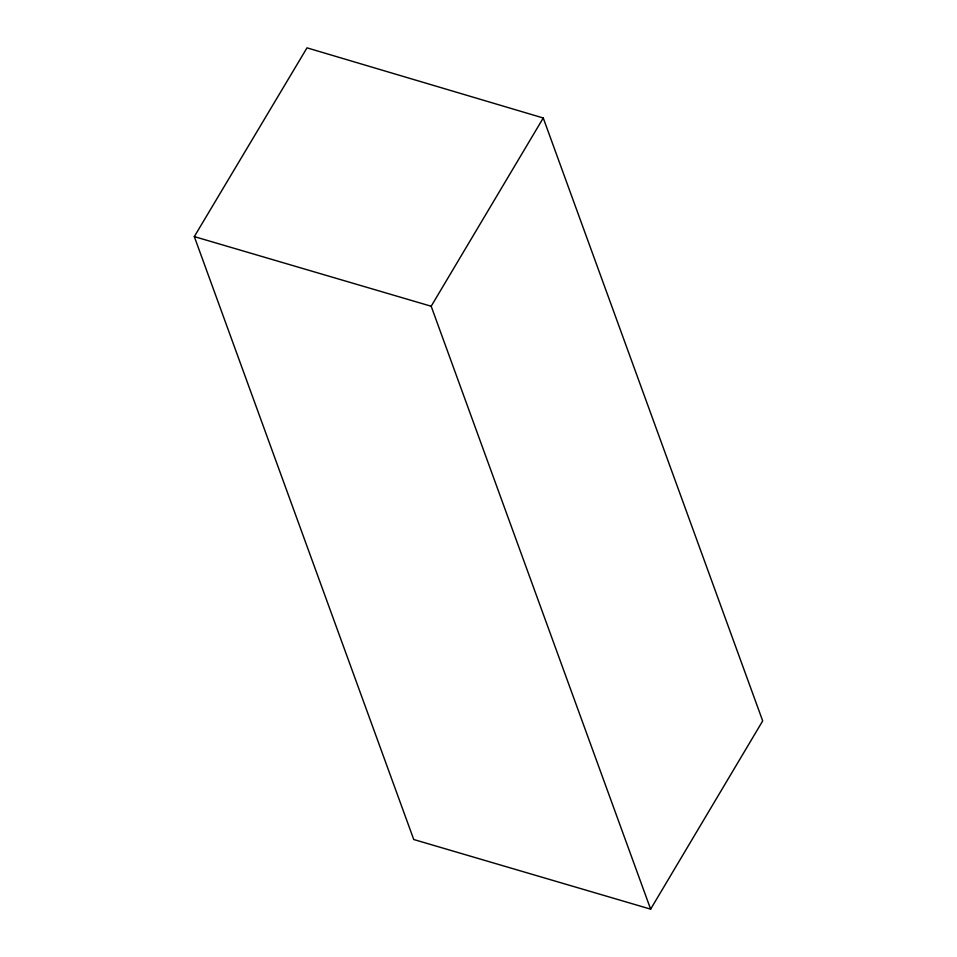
<?xml version="1.0" encoding="UTF-8"?>
<svg xmlns="http://www.w3.org/2000/svg" width="957" height="957" viewBox="0 0 957 957"><rect width="100%" height="100%" fill="white"/><g stroke="black" fill="none" stroke-linecap="round" stroke-linejoin="round"><path stroke-width="1.44" d="M650.628 909.15L431.176 306.24L543.253 117.998L307.006 47.85L194.307 236.606L413.747 839.516L650.628 909.15L762.693 720.92L543.253 117.998M194.307 236.606L431.176 306.24"/></g></svg>
